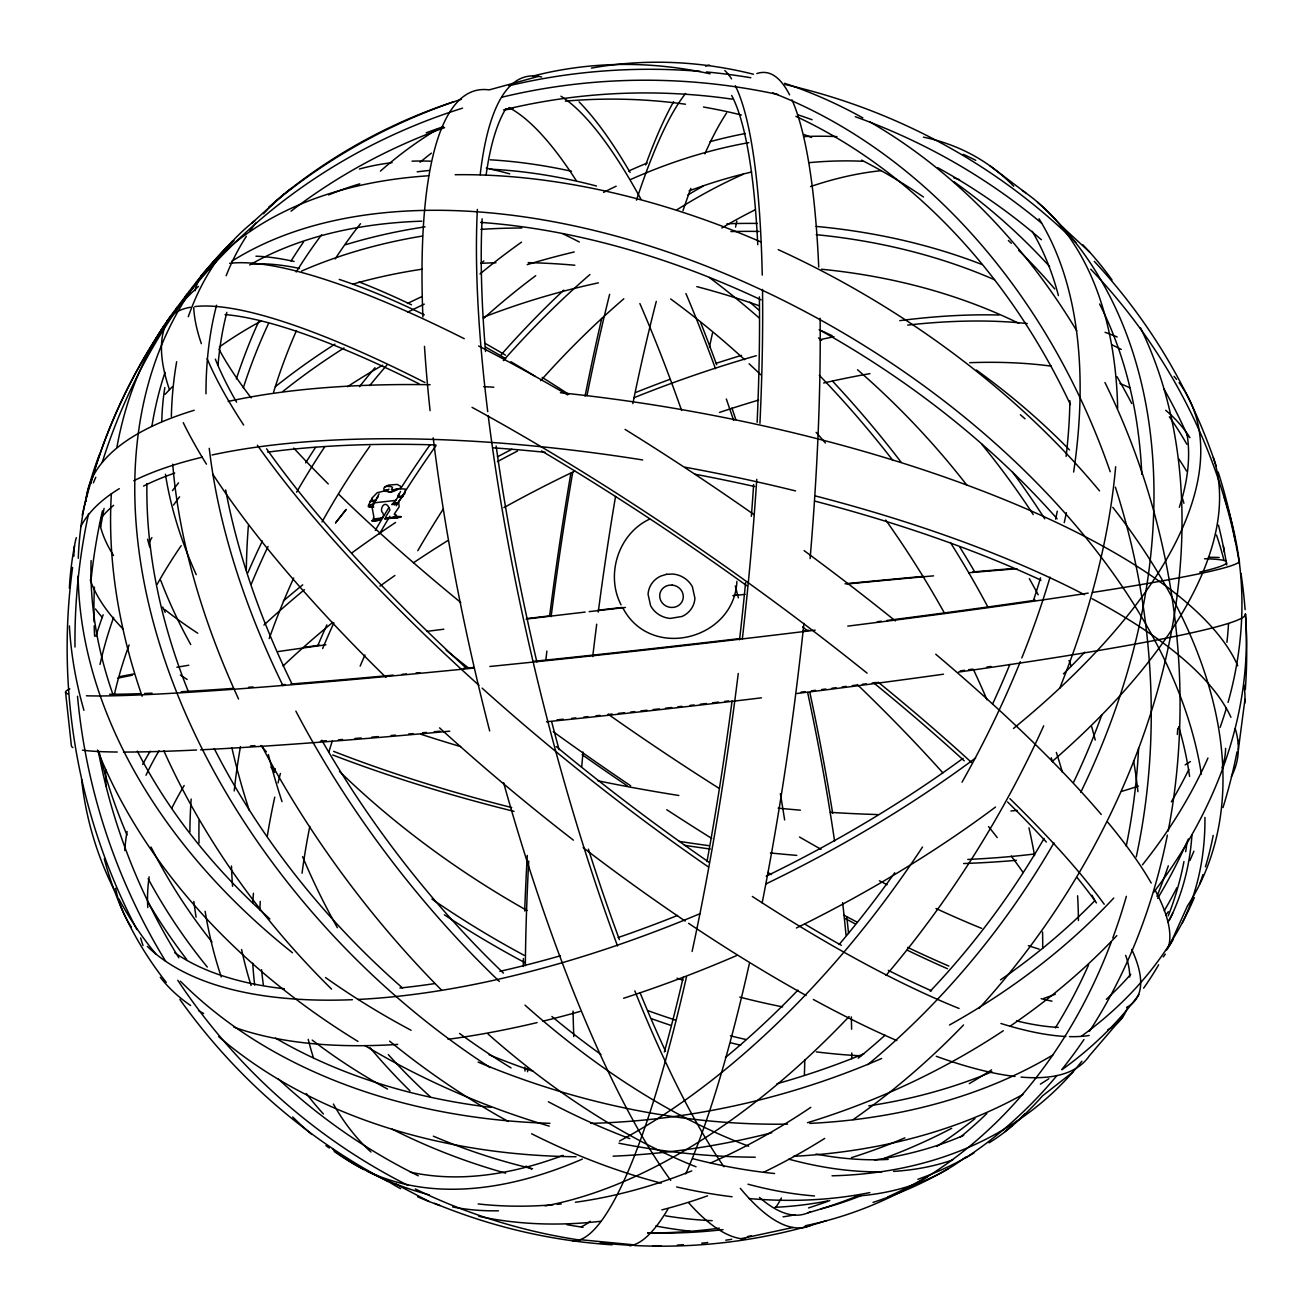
<?xml version="1.0" encoding="UTF-8"?>
<svg xmlns="http://www.w3.org/2000/svg" width="1311" height="1311" viewBox="0 0 1311 1311"><rect width="100%" height="100%" fill="white"/><g stroke="black" fill="none" stroke-linecap="round" stroke-linejoin="round"><path stroke-width="1.5" d="M368.883 505.128L373.045 504.309L368.489 505.227L372.013 498.459M385.073 490.56L390.645 492.035L397.479 488.642M403.952 494.378L397.069 503.866M379.059 493.919C376.896 497.148 372.783 507.603 372.603 505.636M395.512 504.407L398.216 502.719M1238.321 749.974L1244.958 699.337M396.283 502.834C385.86 507.357 396.201 503.44 399.822 492.805L400.576 491.412M736.897 581.396C734.307 639.866 650.371 661.186 622.774 607.73M709.464 346.956L712.512 332.961M735.553 227.114L736.864 221.117M397.167 517.894L384.516 518.73L400.953 516.567M398.954 493.772L397.839 496.017M395.594 503.309L394.136 504.882L397.364 502.785M403.198 494.804L404.722 493.952L405.46 489.101L398.364 488.659L397.479 489.609A23.303 6.129 -10.7 0 1 390.563 492.346L384.139 490.773M381.37 518.058C379.469 520.746 374.569 522.024 372.029 520.778C375.274 516.305 386.663 521.106 382.632 512.519L381.763 511.782C380.272 506.964 385.565 499.933 389.236 508.16L389.924 510.028L385.909 516.468C384.697 519.009 395.873 517.73 396.184 514.912L394.201 514.256L399.167 506.833L398.642 501.867M1169.822 945.018L1187.455 905.967A586.164 354.167 30.5 0 0 1112.793 507.324M368.833 505.292L368.211 506.505L369.702 507.242M398.495 488.724C383.615 492.084 398.741 486.791 388.711 486.463C382.468 485.25 381.747 492.789 388.99 489.183M1123.035 1016.533L1089.228 1055.961A589.835 155.091 39.1 0 1 1021.072 1077.101M375.323 500.736L378.355 496.525M251.532 223.345L284.618 193.602M373.75 506.996L372.75 506.652M1072.857 1072.07L1042.474 1095.898A586.263 409.507 45.1 0 1 1015.55 1122.708M649.65 519.123C618.53 533.528 605.321 574.546 621.037 604.797M398.61 517.288L384.828 518.484M379.731 519.32L380.993 518.795M397.839 496.64L403.329 495.869M397.708 497.311L402.69 496.787M370.39 500.72L375.847 500.081M370.095 501.572L375.093 501.031M379.666 519.615L380.829 518.615M538.526 76.366L489.118 89.902A590.524 137.901 76.4 0 0 422.912 316.967M374.454 519.025L373.176 518.271L373.963 517.55L372.078 507.226L369.178 506.669M399.462 488.675L401.117 487.299L400.691 486.332L397.217 484.415L388.417 485.119L384.86 486.84M379.698 519.73L371.963 520.926M379.584 519.975L377.273 520.221M387.827 490.15L377.191 492.707L371.963 498.147L372.144 499.311M740.977 1238.698L793.008 1227.489M397.741 517.812L401.297 516.796L395.529 516.157M396.332 500.343L373.209 502.949M373.864 520.647L372.308 520.631M373.34 507.111L370.489 506.587M580.216 1239.682L633.819 1244.827M395.447 1183.866L429.025 1201.482M990.034 165.874L1025.726 192.881M1062.271 226.77L1089.687 252.154M65.55 692.11L71.368 745.582A590.704 29.629 -6.4 0 0 72.875 747.565M1034.51 853.985A578.413 182.393 10.5 0 1 967.764 859.459M796.793 855.395A578.413 182.393 10.5 0 1 770.393 852.969M709.202 845.71A578.413 182.393 10.5 0 1 679.377 841.4M511.716 807.543A578.413 182.393 10.5 0 1 333.617 751.367M187.194 679.475A578.413 182.393 10.5 0 1 180.377 675.067M123.316 629.264A578.413 182.393 10.5 0 1 90.262 579.872M100.636 518.55A578.413 182.393 10.5 0 1 113.647 505.309M143.538 486.07A578.413 182.393 10.5 0 1 174.707 473.074M267.706 452.164A578.413 182.393 10.5 0 1 435.793 444.921M493.69 447.87A578.413 182.393 10.5 0 1 545.392 452.344M694.879 474.189A578.413 182.393 10.5 0 1 754.694 486.545M815.409 501.261A578.413 182.393 10.5 0 1 1041 580.199M1225.605 748.335A578.413 182.393 10.5 0 1 1221.885 767.984M1016.435 860.295A591.146 186.457 10.5 0 1 963.585 863.539M710.333 849.036A591.146 186.457 10.5 0 1 684.408 845.3M514.027 811.378A591.146 186.457 10.5 0 1 332.699 754.956M102.356 617.53A591.146 186.457 10.5 0 1 95.457 608.96M73.957 556.11A591.146 186.457 10.5 0 1 76.317 537.657M80.659 526.809A591.146 186.457 10.5 0 1 119.268 488.675M133.722 480.76A591.146 186.457 10.5 0 1 202.238 457.195M212.021 454.983A591.146 186.457 10.5 0 1 642.669 459.948M685.063 467.208A591.146 186.457 10.5 0 1 795.548 490.92M815.704 496.017A591.146 186.457 10.5 0 1 1084.476 594.702M1092.096 598.717A591.146 186.457 10.5 0 1 1230.947 717.314M1235.224 728.572A591.146 186.457 10.5 0 1 1231.373 776.604M85.936 501.474A588.442 191.898 10.5 0 1 194.192 410.277M228.163 401.445A588.442 191.898 10.5 0 1 430.09 384.713M483.612 386.63A588.442 191.898 10.5 0 1 493.821 387.22M560.42 392.726A588.442 191.898 10.5 0 1 1237.764 665.808M1243.778 684.866A588.442 191.898 10.5 0 1 1244.745 703.237M1190.404 761.544A575.758 187.702 10.5 0 1 1185.144 764.87M1138.374 786.076A575.758 187.702 10.5 0 1 1121.528 791.402M1017.156 810.395A575.758 187.702 10.5 0 1 1010.928 811.001M877.42 814.557A575.758 187.702 10.5 0 1 830.355 812.361M800.398 810.165A575.758 187.702 10.5 0 1 778.128 808.15M678.836 795.482A575.758 187.702 10.5 0 1 597.898 780.782M460.62 746.582A575.758 187.702 10.5 0 1 420.847 734.226M197.748 633.229A575.758 187.702 10.5 0 1 164.76 609.517M113.516 555.503A575.758 187.702 10.5 0 1 99.554 522.712M591.376 68.106A585.148 463.324 76.1 0 1 753.464 74.235M784.617 83.314A585.148 463.324 76.1 0 1 862.835 117.892M869.783 121.841A585.148 463.324 76.1 0 1 1076.757 330.831M1104.96 382.501A585.148 463.324 76.1 0 1 1168.167 831.076M1167.38 835.14A585.148 463.324 76.1 0 1 1089.425 1031.331M1083.968 1039.541A585.148 463.324 76.1 0 1 1062.205 1069.071M1056.961 1075.495A585.148 463.324 76.1 0 1 965.699 1157.859M948.246 1168.724A585.148 463.324 76.1 0 1 873.028 1202.384M689.979 1231.127A590.884 465.274 76.2 0 1 655.811 1225.982M410.015 1090.883A590.884 465.274 76.2 0 1 370.046 1047.735M236.341 378.928A590.884 465.274 76.2 0 1 258.595 321.752M291.058 261.004A590.884 465.274 76.2 0 1 303.513 242.027M532.971 76.038A590.884 465.274 76.2 0 1 710.103 73.826M772.621 92.819A590.884 465.274 76.2 0 1 1110.22 471.731M1115.382 487.168A590.884 465.274 76.2 0 1 1136.26 856.853M1126.378 896.314A590.884 465.274 76.2 0 1 1112.76 938.053M1111.302 941.953A590.884 465.274 76.2 0 1 805.331 1225.736M827.438 1200.991A572.645 453.36 76.1 0 1 775.047 1207.3M337.386 927.713A572.645 453.36 76.1 0 1 302.595 856.706M282.012 801.627A572.645 453.36 76.1 0 1 268.345 754.562M246.321 570.056A572.645 453.36 76.1 0 1 248.402 525.531M273.54 392.268A572.645 453.36 76.1 0 1 296.483 330.601M335.19 258.906A572.645 453.36 76.1 0 1 360.509 223.706M420.143 162.22A572.645 453.36 76.1 0 1 431.385 153.141M795.154 1214.773A578.266 455.278 76.2 0 1 783.06 1216.837M712.217 1220.672A578.266 455.278 76.2 0 1 665.48 1215.805M531.463 1169.019A578.266 455.278 76.2 0 1 526.088 1166.053M430.5 1096.979A578.266 455.278 76.2 0 1 388.318 1054.601M249.303 810.493A578.266 455.278 76.2 0 1 231.867 747.844M243.305 387.827A578.266 455.278 76.2 0 1 268.542 323.473M296.22 272.016A578.266 455.278 76.2 0 1 321.621 234.784M380.436 171.102A578.266 455.278 76.2 0 1 437.579 129.166M795.892 116.368A578.266 455.278 76.2 0 1 1070.431 404.591M1138.603 748.319A578.266 455.278 76.2 0 1 1126.215 846.136M1088.654 964.699A578.266 455.278 76.2 0 1 1055.339 1027.906M986.855 1113.498A578.266 455.278 76.2 0 1 960.062 1137.342M860.95 1195.73A578.266 455.278 76.2 0 1 821.03 1208.906M860.934 1055.83A578.102 344.924 30.6 0 1 816.36 1051.897M746.09 1039.541A578.102 344.924 30.6 0 1 730.391 1035.805M675.116 1019.974A578.102 344.924 30.6 0 1 647.765 1010.584M524.269 955.375A578.102 344.924 30.6 0 1 431.925 899.035M266.362 751.793A578.102 344.924 30.6 0 1 261.036 745.517M190.734 644.537A578.102 344.924 30.6 0 1 160.745 580.396M149.7 547.015A578.102 344.924 30.6 0 1 147.569 539.198M249.664 264.969A578.102 344.924 30.6 0 1 421.847 221.166M480.58 222.395A578.102 344.924 30.6 0 1 761.085 299.875M819.457 329.864A578.102 344.924 30.6 0 1 1057.158 518.828M1178.704 726.655A578.102 344.924 30.6 0 1 1189.585 776.407M1191.945 834.927A578.102 344.924 30.6 0 1 1169.314 920.24M1172.952 940.053A590.769 352.561 30.6 0 1 1166.511 950.016M740.649 1045.211A590.769 352.561 30.6 0 1 730.784 1042.802M671.33 1025.513A590.769 352.561 30.6 0 1 651.698 1018.762M525.449 962.946A590.769 352.561 30.6 0 1 444.363 914.799M275.064 771.737A590.769 352.561 30.6 0 1 270.918 767.181M165.186 612.352A590.769 352.561 30.6 0 1 162.728 607.075M151.486 346.776A590.769 352.561 30.6 0 1 198.453 286.421M231.703 261.315A590.769 352.561 30.6 0 1 804.397 311.231A590.769 352.561 30.6 0 1 1201.368 774.129M1204.94 817.409A590.769 352.561 30.6 0 1 1182.424 922.665M195.798 282.766A586.164 354.167 30.5 0 1 428.631 175.772M455.163 174.724A586.164 354.167 30.5 0 1 761.363 242.142M778.259 249.664A586.164 354.167 30.5 0 1 1099.503 490.855M1168.33 911.686A573.595 346.497 30.5 0 1 1165.889 914.914M1055.371 994.197A573.595 346.497 30.5 0 1 1043.671 998.441M782.618 1006.881A573.595 346.497 30.5 0 1 739.765 997.097M682.884 980.169A573.595 346.497 30.5 0 1 677.05 978.186M527.006 910.49A573.595 346.497 30.5 0 1 339.451 771.376M196.24 574.66A573.595 346.497 30.5 0 1 165.432 474.303M161.777 421.585A573.595 346.497 30.5 0 1 164.842 387.548M1082.689 244.633A586.492 417.75 -55 0 1 1112.023 279.98M1140.521 327.897A586.492 417.75 -55 0 1 978.956 1008.552M963.552 1024.973A586.492 417.75 -55 0 1 853.068 1119.66M824.734 1138.407A586.492 417.75 -55 0 1 763.559 1172.296M707.579 1195.829A586.492 417.75 -55 0 1 661.858 1209.873M600.471 1221.311A586.492 417.75 -55 0 1 478.81 1216.329M440.037 1205.546A586.492 417.75 -55 0 1 417.635 1196.779M1037.509 202.238A591.425 417.635 -54.9 0 1 1080.772 792.286M1053.946 842.858A591.425 417.635 -54.9 0 1 867.784 1064.63M810.788 1107.353A591.425 417.635 -54.9 0 1 710.529 1163.021M691.749 1170.903A591.425 417.635 -54.9 0 1 575.431 1202.253M561.239 1203.973A591.425 417.635 -54.9 0 1 557.208 1204.367M553.193 1204.727A591.425 417.635 -54.9 0 1 478.154 1203.94M429.418 1194.911A591.425 417.635 -54.9 0 1 367.391 1171.297M363.77 1169.412A591.425 417.635 -54.9 0 1 334.174 1151.484M329.225 1147.994A591.425 417.635 -54.9 0 1 325.964 1145.617M311.789 1134.441A591.425 417.635 -54.9 0 1 292.73 1116.988M196.093 917.126A591.425 417.635 -54.9 0 1 193.831 901.411M189.866 832.01A591.425 417.635 -54.9 0 1 191.144 799.022M247.861 572.809A591.425 417.635 -54.9 0 1 262.38 541.033M305.643 462.865A591.425 417.635 -54.9 0 1 315.558 447.412M359.493 386.663A591.425 417.635 -54.9 0 1 374.995 367.719M480.711 263.495A591.425 417.635 -54.9 0 1 483.874 260.938M628.674 171.004A591.425 417.635 -54.9 0 1 647.224 163.039M709.988 141.686A591.425 417.635 -54.9 0 1 745.287 133.525M963.175 154.305A591.425 417.635 -54.9 0 1 975.761 160.335M323.424 1113.973A573.923 408.721 -55 0 1 306.299 1093.571M251.056 985.446A573.923 408.721 -55 0 1 241.585 949.525M232.571 886.302A573.923 408.721 -55 0 1 231.473 865.965M234.227 790.959A573.923 408.721 -55 0 1 240.47 746.598M269.23 638.572A573.923 408.721 -55 0 1 293.697 578.02M322.031 521.958A573.923 408.721 -55 0 1 369.964 446.133M483.497 318.557A573.923 408.721 -55 0 1 535.724 275.671M689.094 190.882A573.923 408.721 -55 0 1 751.613 172.02M809.395 162.63A573.923 408.721 -55 0 1 862.654 161.253M953.769 177.772A573.923 408.721 -55 0 1 959.505 179.754M1099.618 304.037A578.757 408.606 -54.9 0 1 1141.799 474.303M1101.928 714.61A578.757 408.606 -54.9 0 1 1073.545 782.372M1044.064 838.45A578.757 408.606 -54.9 0 1 930.22 991.198M884.991 1035.264A578.757 408.606 -54.9 0 1 858.263 1058.157M221.28 976.957A578.757 408.606 -54.9 0 1 205.139 911.309M199.026 843.055A578.757 408.606 -54.9 0 1 199.043 820.342M251.351 584.001A578.757 408.606 -54.9 0 1 268.067 546.474M296.581 492.215A578.757 408.606 -54.9 0 1 324.817 446.69M369.669 385.663A578.757 408.606 -54.9 0 1 386.86 365.13M480.023 273.917A578.757 408.606 -54.9 0 1 521.532 242.142M603.568 192.389A578.757 408.606 -54.9 0 1 616.17 186.178M630.558 179.525A578.757 408.606 -54.9 0 1 748.81 142.653M804.233 136.557A578.757 408.606 -54.9 0 1 836.926 136.606M1245.45 614.203A590.704 29.629 -6.4 0 1 958.472 672.084M943.478 674.198A590.704 29.629 -6.4 0 1 796.99 693.486M761.478 697.829A590.704 29.629 -6.4 0 1 546.523 721.771M449.755 731.177A590.704 29.629 -6.4 0 1 200.55 749.826M196.584 750.007A590.704 29.629 -6.4 0 1 123.447 752.055M117.269 752.022A590.704 29.629 -6.4 0 1 82.446 750.121M1239.452 560.977A590.605 22.434 -6.4 0 1 1092.456 592.457M1088.196 593.113A590.605 22.434 -6.4 0 1 847.791 626.117M815.147 630.165A590.605 22.434 -6.4 0 1 489.855 666.48M473.435 668.118A590.605 22.434 -6.4 0 1 86.395 695.78M68.172 693.994A590.605 22.434 -6.4 0 1 69.86 688.947M119.891 676.591A590.605 22.434 -6.4 0 1 133.788 673.969M304.84 647.241A590.605 22.434 -6.4 0 1 319.704 645.176M526.678 618.612A590.605 22.434 -6.4 0 1 549.145 615.941M597.914 610.238A590.605 22.434 -6.4 0 1 622.25 607.452M734.144 595.145A590.605 22.434 -6.4 0 1 738.224 594.719M845.038 583.805A590.605 22.434 -6.4 0 1 923.518 576.348M972.729 571.957A590.605 22.434 -6.4 0 1 1012.911 568.564M1208.349 557.322A590.605 22.434 -6.4 0 1 1219.132 557.47M990.903 666.447A577.954 28.989 -6.4 0 1 986.904 667.037M972.696 669.118A577.954 28.989 -6.4 0 1 968.583 669.708M964.454 670.298A577.954 28.989 -6.4 0 1 960.291 670.904M876.158 682.474A577.954 28.989 -6.4 0 1 872.208 682.998M866.26 683.785A577.954 28.989 -6.4 0 1 862.277 684.309M856.28 685.096A577.954 28.989 -6.4 0 1 852.265 685.62M846.218 686.39A577.954 28.989 -6.4 0 1 842.154 686.915M836.057 687.701A577.954 28.989 -6.4 0 1 831.977 688.226M825.832 689.012A577.954 28.989 -6.4 0 1 821.718 689.537M815.54 690.307A577.954 28.989 -6.4 0 1 811.411 690.831M805.2 691.618A577.954 28.989 -6.4 0 1 801.037 692.126M728.703 700.91A577.954 28.989 -6.4 0 1 724.672 701.385M718.608 702.106A577.954 28.989 -6.4 0 1 712.512 702.811M706.416 703.515A577.954 28.989 -6.4 0 1 700.303 704.22M694.174 704.941A577.954 28.989 -6.4 0 1 690.078 705.4M681.884 706.334A577.954 28.989 -6.4 0 1 677.787 706.809M671.625 707.498A577.954 28.989 -6.4 0 1 665.464 708.202M659.302 708.89A577.954 28.989 -6.4 0 1 653.14 709.579M646.978 710.251A577.954 28.989 -6.4 0 1 640.817 710.939M634.671 711.611A577.954 28.989 -6.4 0 1 630.575 712.07M624.446 712.725A577.954 28.989 -6.4 0 1 618.317 713.397M612.204 714.053A577.954 28.989 -6.4 0 1 608.124 714.495M600.012 715.364A577.954 28.989 -6.4 0 1 595.964 715.79M587.902 716.642A577.954 28.989 -6.4 0 1 583.887 717.068M575.873 717.904A577.954 28.989 -6.4 0 1 571.678 718.346M563.288 719.215A577.954 28.989 -6.4 0 1 556.995 719.854M440.054 731.194A577.954 28.989 -6.4 0 1 434.187 731.735M426.419 732.423A577.954 28.989 -6.4 0 1 422.568 732.767M413.014 733.619A577.954 28.989 -6.4 0 1 408.622 733.996M395.512 735.127A577.954 28.989 -6.4 0 1 391.186 735.504M378.256 736.585A577.954 28.989 -6.4 0 1 371.849 737.126M361.262 737.978A577.954 28.989 -6.4 0 1 354.986 738.486M342.564 739.47A577.954 28.989 -6.4 0 1 338.484 739.797M326.373 740.731A577.954 28.989 -6.4 0 1 320.408 741.174M254.989 745.664A577.954 28.989 -6.4 0 1 250.483 745.943M1226.703 562.861A577.856 21.943 -6.4 0 1 1199.745 572.104M1035.395 600.209A577.856 21.943 -6.4 0 1 887.006 620.464M881.205 621.217A577.856 21.943 -6.4 0 1 877.321 621.709M808.854 630.28A577.856 21.943 -6.4 0 1 802.66 631.05M740.059 638.539A577.856 21.943 -6.4 0 1 533.577 661.367M473.533 667.446A577.856 21.943 -6.4 0 1 463.373 668.463M419.848 672.658A577.856 21.943 -6.4 0 1 415.997 673.018M406.459 673.92A577.856 21.943 -6.4 0 1 402.067 674.329M393.316 675.132A577.856 21.943 -6.4 0 1 290.796 684.031M285.192 684.473A577.856 21.943 -6.4 0 1 281.488 684.768M253.154 686.948A577.856 21.943 -6.4 0 1 248.598 687.275M233.047 688.406A577.856 21.943 -6.4 0 1 181.213 691.716M151.994 693.191A577.856 21.943 -6.4 0 1 144.538 693.503M139.769 693.683A577.856 21.943 -6.4 0 1 109.616 694.289M117.548 678.197A577.856 21.943 -6.4 0 1 132.329 675.214M176.87 667.217A577.856 21.943 -6.4 0 1 188.751 665.251M278.161 651.551A577.856 21.943 -6.4 0 1 325.915 644.799M427.107 631.345A577.856 21.943 -6.4 0 1 443.823 629.214M526.137 619.071A577.856 21.943 -6.4 0 1 585.116 612.09M589.131 611.631A577.856 21.943 -6.4 0 1 625.429 607.468M732.849 595.669A577.856 21.943 -6.4 0 1 745.058 594.375M847.152 583.985A577.856 21.943 -6.4 0 1 933.579 575.857M968.747 572.76A577.856 21.943 -6.4 0 1 1016.959 568.745M1204.498 558.765A577.856 21.943 -6.4 0 1 1225.982 561.272M147.799 907.54A576.119 250.45 -25.8 0 1 149.143 876.846M171.708 808.379A576.119 250.45 -25.8 0 1 184.179 785.518M283.061 666.004A576.119 250.45 -25.8 0 1 332.748 622.397M379.944 586.132A576.119 250.45 -25.8 0 1 394.89 575.496M413.489 562.763A576.119 250.45 -25.8 0 1 447.641 540.673M503.883 507.619A576.119 250.45 -25.8 0 1 574.841 471.091M719.46 412.441A576.119 250.45 -25.8 0 1 758.61 400.084M823.619 383.009A576.119 250.45 -25.8 0 1 869.93 373.635M969.698 362.688A576.119 250.45 -25.8 0 1 1051.406 366.179M1119.922 383.5A576.119 250.45 -25.8 0 1 1129.836 387.81M1165.725 410.31A576.119 250.45 -25.8 0 1 1189.913 437.661M1213.298 457.555A588.803 256.038 -25.8 0 1 1053.192 760.609M995.508 807.052A588.803 256.038 -25.8 0 1 796.383 928.008M736.618 955.572A588.803 256.038 -25.8 0 1 623.626 998.261M579.986 1011.469A588.803 256.038 -25.8 0 1 542.885 1021.203M537.117 1022.596A588.803 256.038 -25.8 0 1 448.067 1039.312M397.725 1044.392A588.803 256.038 -25.8 0 1 233.85 1027.119M203.631 1013.518A588.803 256.038 -25.8 0 1 198.567 1010.584M190.603 1005.488A588.803 256.038 -25.8 0 1 160.286 977.285M143.014 945.526A588.803 256.038 -25.8 0 1 140.654 937.955M1179.081 382.632A591.556 251.253 -25.8 0 1 1013.469 728.474M975.613 757.955A591.556 251.253 -25.8 0 1 766.066 883.86M700.09 913.636A591.556 251.253 -25.8 0 1 358.034 999.441M352.397 999.703A591.556 251.253 -25.8 0 1 147.356 946.411M131.28 927.008A591.556 251.253 -25.8 0 1 115.597 888.301M142.67 764.411A591.556 251.253 -25.8 0 1 150.175 751.219M283.373 600.962A591.556 251.253 -25.8 0 1 302.71 584.837M497.41 456.867A591.556 251.253 -25.8 0 1 511.831 449.28M635.737 392.464A591.556 251.253 -25.8 0 1 669.757 379.403M716.314 363.262A591.556 251.253 -25.8 0 1 741.502 355.379M899.756 320.654A591.556 251.253 -25.8 0 1 999.048 315.017M1105.058 332.322A591.556 251.253 -25.8 0 1 1117.169 336.976M1174.033 376.323A591.556 251.253 -25.8 0 1 1176.606 379.436M1187.061 434.269A578.823 245.747 -25.8 0 1 1179.326 507.259M1084.82 652.124A578.823 245.747 -25.8 0 1 1063.45 673.87M963.093 758.282A578.823 245.747 -25.8 0 1 766.181 876.223M677.525 915.455A578.823 245.747 -25.8 0 1 618.104 937.545M560.239 955.817A578.823 245.747 -25.8 0 1 499.901 971.32M434.498 983.627A578.823 245.747 -25.8 0 1 399.921 988.019M284.421 988.773A578.823 245.747 -25.8 0 1 174.805 952.802M124.807 850.593A578.823 245.747 -25.8 0 1 127.085 831.567M145.98 775.243A578.823 245.747 -25.8 0 1 159.008 750.761M263.937 625.085A578.823 245.747 -25.8 0 1 304.414 589.704M351.872 552.898A578.823 245.747 -25.8 0 1 395.561 522.483M497.443 461.619A578.823 245.747 -25.8 0 1 517.468 451.05M633.787 397.79A578.823 245.747 -25.8 0 1 756.316 355.707M819.817 339.713A578.823 245.747 -25.8 0 1 833.976 336.747M907.704 325.079A578.823 245.747 -25.8 0 1 1027.25 323.555M1111.875 344.859A578.823 245.747 -25.8 0 1 1121.282 349.431M1051.996 1001.178A578.544 115.597 35.1 0 1 1041.131 998.654M948.853 966.076A578.544 115.597 35.1 0 1 907.638 947.378M856.87 922.01A578.544 115.597 35.1 0 1 843.874 915.144M771.409 874.568A578.544 115.597 35.1 0 1 767.804 872.454M711.758 838.45A578.544 115.597 35.1 0 1 666.758 809.723M630.657 785.781A578.544 115.597 35.1 0 1 553.275 731.735M468.338 667.856A578.544 115.597 35.1 0 1 446.133 650.272M225.05 314.591A578.544 115.597 35.1 0 1 419.012 383.795M541.525 450.918A578.544 115.597 35.1 0 1 746.844 585.771M802.545 626.953A578.544 115.597 35.1 0 1 807.56 630.771M874.306 683.375A578.544 115.597 35.1 0 1 964.24 760.822M1007.585 801.955A578.544 115.597 35.1 0 1 1046.358 842.055M1077.298 877.78A578.544 115.597 35.1 0 1 1096.488 902.918M1125.674 955.342A578.544 115.597 35.1 0 1 1129.689 977.023M1131.737 949.426A591.294 118.187 35.1 0 1 1126.624 1007.356M947.509 968.747A591.294 118.187 35.1 0 1 907.13 950.114M855.083 923.796A591.294 118.187 35.1 0 1 844.579 918.208M627.117 785.748A591.294 118.187 35.1 0 1 582.1 754.677M166.644 322.162A591.294 118.187 35.1 0 1 190.374 307.249M194.864 306.577A591.294 118.187 35.1 0 1 424.944 382.533M472.042 407.344A591.294 118.187 35.1 0 1 867.079 673.149M878.173 682.146A591.294 118.187 35.1 0 1 971.549 762.478M1009.896 798.661A591.294 118.187 35.1 0 1 1104.206 904.229M201.337 275.752A589.426 124.611 35.1 0 1 210.924 268.411M229.638 263.314A589.426 124.611 35.1 0 1 464.258 338.697M478.597 345.989A589.426 124.611 35.1 0 1 567.712 394.939M625.068 429.402A589.426 124.611 35.1 0 1 754.218 514.764M804.102 550.636A589.426 124.611 35.1 0 1 895.38 620.922M935.743 654.222A589.426 124.611 35.1 0 1 1101.256 814.459M1107.861 822.325A589.426 124.611 35.1 0 1 1151.222 883.04M1155.253 890.333A589.426 124.611 35.1 0 1 1168.248 947.706M1165.266 954.129A589.426 124.611 35.1 0 1 1163.234 956.915M1039.131 949.131A576.709 121.874 35.1 0 1 1028.316 945.673M981.644 928.368A576.709 121.874 35.1 0 1 935.988 908.49M887.088 884.712A576.709 121.874 35.1 0 1 879.402 880.779M821.079 849.315A576.709 121.874 35.1 0 1 799.497 837.008M719.034 788.304A576.709 121.874 35.1 0 1 608.238 714.282M460.784 602.519A576.709 121.874 35.1 0 1 338.713 494.231M328.258 483.939A576.709 121.874 35.1 0 1 293.746 448.083M251.188 397.921A576.709 121.874 35.1 0 1 218.953 349.136M1188.323 838.991A569.859 538.952 12.1 0 1 1157.646 898.396M991.542 1069.858A569.859 538.952 12.1 0 1 969.271 1083.64M387.532 1089.064A569.859 538.952 12.1 0 1 312.198 1040.098M211.989 941.986A569.859 538.952 12.1 0 1 151.044 847.07M94.605 636.179A569.859 538.952 12.1 0 1 94.179 625.953M94.064 621.856A569.859 538.952 12.1 0 1 94.425 587.131M100.75 526.596A569.859 538.952 12.1 0 1 104.077 508.455M1223.392 546.146A569.859 538.952 12.1 0 1 1224.392 552.16M185.277 296.532A582.231 550.669 12.1 0 1 196.339 282.127M206.597 269.607A582.231 550.669 12.1 0 1 232.719 240.88M268.821 207.105A582.231 550.669 12.1 0 1 461.374 99.259M508.783 85.805A582.231 550.669 12.1 0 1 700.221 71.4M706.35 71.941A582.231 550.669 12.1 0 1 750.826 77.742M785.043 84.478A582.231 550.669 12.1 0 1 1075.823 242.355M1094.324 261.381A582.231 550.669 12.1 0 1 1216.247 466.159M1218.148 471.976A582.231 550.669 12.1 0 1 1235.29 541.082M951.72 1128.296A589.049 556.454 12.1 0 1 884.564 1158.187M505.62 1173.148A589.049 556.454 12.1 0 1 392.186 1129.164M186.654 959.423A589.049 556.454 12.1 0 1 147.93 902.034M90.721 483.759A589.049 556.454 12.1 0 1 462.537 108.141M502.08 97.161A589.049 556.454 12.1 0 1 778.128 94.572M855.28 116.712A589.049 556.454 12.1 0 1 1041.59 223.165M1090.719 269.197A589.049 556.454 12.1 0 1 1239.436 563.402M1241.009 573.448A589.049 556.454 12.1 0 1 1245.106 609.664M1245.401 613.745A589.049 556.454 12.1 0 1 1245.319 689.553M1239.206 739.912A589.049 556.454 12.1 0 1 1238.518 743.861M1237.01 751.875A589.049 556.454 12.1 0 1 1222.983 807.56M1193.895 851.216A576.529 544.606 12.1 0 1 1189.88 860.524M1176.868 887.744A576.529 544.606 12.1 0 1 1164.25 910.817M904.918 1137.85A576.529 544.606 12.1 0 1 851.429 1157.646M532.545 1168.756A576.529 544.606 12.1 0 1 433.367 1136.178M207.285 967.043A576.529 544.606 12.1 0 1 148.127 878.681M127.003 834.96A576.529 544.606 12.1 0 1 99.112 752.006M291.042 211.186A576.529 544.606 12.1 0 1 444.576 127.659M503.555 109.927A576.529 544.606 12.1 0 1 732.128 99.144M937.676 167.661A576.529 544.606 12.1 0 1 1041.344 239.716M1164.053 389.154A576.529 544.606 12.1 0 1 1187.995 436.661M1218.46 525.121A576.529 544.606 12.1 0 1 1226.768 564.975M829.797 1200.597A570.809 545.72 66.7 0 1 808.51 1207.923M719.428 1228.145A570.809 545.72 66.7 0 1 648.044 1233.012M426.19 132.821A570.809 545.72 66.7 0 1 443.528 126.626M504.997 109.977A570.809 545.72 66.7 0 1 513.043 108.387M565.352 101.144A570.809 545.72 66.7 0 1 685.506 104.224M703.466 107.027A570.809 545.72 66.7 0 1 741.354 114.991M803.954 134.509A570.809 545.72 66.7 0 1 811.558 137.442M861.606 160.122A570.809 545.72 66.7 0 1 923.485 197.011M1177.786 728.392A570.809 545.72 66.7 0 1 1177.294 734.471M974.942 1118.66A570.809 545.72 66.7 0 1 936.759 1146.42M751.432 1235.781A583.215 557.601 66.7 0 1 747.516 1236.535M731.751 1239.272A583.215 557.601 66.7 0 1 725.786 1240.19M707.76 1242.517A583.215 557.601 66.7 0 1 701.713 1243.172M683.473 1244.713A583.215 557.601 66.7 0 1 677.377 1245.073M661.055 1245.745A583.215 557.601 66.7 0 1 652.894 1245.892M612.171 1244.794A583.215 557.601 66.7 0 1 434.482 1203.301M388.089 1181.637A583.215 557.601 66.7 0 1 179.853 999.424M136.901 929.515A583.215 557.601 66.7 0 1 72.597 567.417M82.216 515.059A583.215 557.601 66.7 0 1 164.678 324.964M176.313 308.429A583.215 557.601 66.7 0 1 187.276 293.926M826.618 1220.607A589.901 563.32 66.5 0 1 634.508 1245.516M630.411 1245.286A589.901 563.32 66.5 0 1 600.176 1242.746M580.167 1240.124A589.901 563.32 66.5 0 1 415.259 1188.962M407.901 1185.324A589.901 563.32 66.5 0 1 177.755 980.267M165.612 961.225A589.901 563.32 66.5 0 1 77.513 696.272M74.989 647.028A589.901 563.32 66.5 0 1 88.607 513.568M102.225 462.357A589.901 563.32 66.5 0 1 232.817 241.044M285.765 192.701A589.901 563.32 66.5 0 1 453.868 101.717M953.72 181.59A589.901 563.32 66.5 0 1 1049.587 266.51M1182.096 497.311A589.901 563.32 66.5 0 1 1183.915 503.227M927.516 1176.639A589.901 563.32 66.5 0 1 887.694 1196.959M856.542 1196.386A577.348 551.308 66.5 0 1 808.281 1212.741M723.066 1229.652A577.348 551.308 66.5 0 1 647.634 1232.93M583.051 1227.309A577.348 551.308 66.5 0 1 566.942 1224.671M418.275 1175.787A577.348 551.308 66.5 0 1 278.358 1078.969M178.837 957.767A577.348 551.308 66.5 0 1 98.259 750.793M90.885 581.56A577.348 551.308 66.5 0 1 102.455 510.848M798.612 115.04A577.348 551.308 66.5 0 1 812.099 119.743M1008.388 240.503A577.348 551.308 66.5 0 1 1011.355 243.289M1018.68 250.352A577.348 551.308 66.5 0 1 1054.781 288.994M1116.988 376.699A577.348 551.308 66.5 0 1 1131.737 403.542M1168.314 865.834A577.348 551.308 66.5 0 1 1156.974 896.265M857.345 684.588A577.102 151.683 39.1 0 1 942.855 772.835M988.543 826.585A577.102 151.683 39.1 0 1 997.229 837.582M1011.273 856.067A577.102 151.683 39.1 0 1 1023.154 872.552M1014.993 1076.478A589.835 155.091 39.1 0 1 936.251 1056.289M896.839 1040.573A589.835 155.091 39.1 0 1 813.328 999.457M806.052 995.459A589.835 155.091 39.1 0 1 688.57 923.321M685.194 921.059A589.835 155.091 39.1 0 1 583.116 847.611M573.415 840.154A589.835 155.091 39.1 0 1 439.578 727.884M385.942 677.345A589.835 155.091 39.1 0 1 212.775 474.107M206.45 464.16A589.835 155.091 39.1 0 1 183.245 422.666M169.398 389.564A589.835 155.091 39.1 0 1 169.824 317.229M1089.195 1035.477A591.294 148.651 39.1 0 1 1069.481 1036.624M1065.876 1036.493A591.294 148.651 39.1 0 1 1000.899 1023.481M959.095 1008.47A591.294 148.651 39.1 0 1 752.334 896.462M708.514 867.046A591.294 148.651 39.1 0 1 482.071 688.128M478.957 685.325A591.294 148.651 39.1 0 1 257.382 445.232M243.649 425.043A591.294 148.651 39.1 0 1 207.105 358.608M201.353 343.662A591.294 148.651 39.1 0 1 193.733 307.446M195.06 290.78A591.294 148.651 39.1 0 1 206.073 270.377M255.973 256.202A591.294 148.651 39.1 0 1 294.106 261.463M359.067 281.931A591.294 148.651 39.1 0 1 411.474 304.775M485.07 343.351A591.294 148.651 39.1 0 1 505.522 355.166M542.213 377.421A591.294 148.651 39.1 0 1 568.728 394.3M1127.821 1006.75A591.294 148.651 39.1 0 1 1107.877 1029.692M1058.272 1027.382A578.528 145.39 39.1 0 1 1016.517 1020.876M931.547 990.821A578.528 145.39 39.1 0 1 888.334 970.369M841.334 945.313A578.528 145.39 39.1 0 1 804.757 924.058M709.136 862.31A578.528 145.39 39.1 0 1 556.192 746.516M466.011 667.922A578.528 145.39 39.1 0 1 266.575 448.804M236.554 402.166A578.528 145.39 39.1 0 1 215.348 359.148M252.22 264.166A578.528 145.39 39.1 0 1 299.547 268.444M339.221 279.407A578.528 145.39 39.1 0 1 424.289 314.837M485.431 347.022A578.528 145.39 39.1 0 1 505.718 358.657M510.88 361.689A578.528 145.39 39.1 0 1 535.216 376.355M1091.965 895.282A578.528 145.39 39.1 0 1 1095.357 901.526M818.506 337.927A573.694 400.642 45.1 0 1 821.653 340.352M857.541 369.768A573.694 400.642 45.1 0 1 966.961 485.283M1029.332 578.675A573.694 400.642 45.1 0 1 1038.197 594.801M1068.989 660.482A573.694 400.642 45.1 0 1 1071.284 666.234M1091.604 726.441A573.694 400.642 45.1 0 1 1095.242 740.076M1012.469 1125.362A586.263 409.507 45.1 0 1 1004.587 1131.786M974.171 1152.795A586.263 409.507 45.1 0 1 917.847 1179.31M869.848 1192.584A586.263 409.507 45.1 0 1 748.761 1198.516M732.062 1196.763A586.263 409.507 45.1 0 1 676.64 1186.947M661.17 1183.145A586.263 409.507 45.1 0 1 531.61 1133.753M508.34 1121.495A586.263 409.507 45.1 0 1 389.596 1041.147M331.585 989.117A586.263 409.507 45.1 0 1 163.777 750.646M142.129 696.272A586.263 409.507 45.1 0 1 111.369 493.755M116.908 447.28A586.263 409.507 45.1 0 1 168.185 319.622M170.414 316.443A586.263 409.507 45.1 0 1 177.477 306.872M1081.886 1061.222A590.95 408.885 45.1 0 1 832.026 1175.803M774.539 1173.525A590.95 408.885 45.1 0 1 692.667 1158.645M629.804 1138.636A590.95 408.885 45.1 0 1 548.342 1101.764M490.167 1067.564A590.95 408.885 45.1 0 1 233.997 240.716M490.216 159.811A590.95 408.885 45.1 0 1 571.514 171.266M1012.518 472.058A590.95 408.885 45.1 0 1 1044.72 518.812M963.749 1135.31A578.282 400.035 45.1 0 1 874.584 1159.924M511.061 1067.924A578.282 400.035 45.1 0 1 459.538 1033.461M402.608 988.035A578.282 400.035 45.1 0 1 214.267 748.63M188.014 690.766A578.282 400.035 45.1 0 1 146.914 483.546M151.863 426.452A578.282 400.035 45.1 0 1 165.022 372.34M328.7 194.897A578.282 400.035 45.1 0 1 359.771 183.851M417.177 171.823A578.282 400.035 45.1 0 1 429.352 170.463M489.626 169.152A578.282 400.035 45.1 0 1 596.505 186.031M981.644 444.101A578.282 400.035 45.1 0 1 1033.215 514.535M1133.573 760.724A578.282 400.035 45.1 0 1 1137.915 791.664M1194.305 897.593A590.573 425.534 21.9 0 1 1081.378 1036.231M1053.028 1054.863A590.573 425.534 21.9 0 1 809.756 1123.412M787.55 1124.133A590.573 425.534 21.9 0 1 478.105 1062.074M411.08 1030.266A590.573 425.534 21.9 0 1 325.538 977.564M292.468 952.736A590.573 425.534 21.9 0 1 78.119 576.086M78.283 558.273A590.573 425.534 21.9 0 1 99.489 454.507M345.662 244.698A590.573 425.534 21.9 0 1 425.043 226.852M976.318 369.997A590.573 425.534 21.9 0 1 1069.514 449.902M1213.183 835.418A590.573 425.534 21.9 0 1 1205.432 866.833M1202.957 874.617A590.573 425.534 21.9 0 1 1199.581 884.253M1158.645 964.798A585.722 425.665 21.9 0 1 1143.618 988.183M1138.931 994.639A585.722 425.665 21.9 0 1 1061.861 1069.776M1048.833 1078.724A585.722 425.665 21.9 0 1 1040.393 1084.131M1022.891 1094.456A585.722 425.665 21.9 0 1 793.516 1156.318M755.251 1157.203A585.722 425.665 21.9 0 1 618.956 1143.225M549.227 1126.116A585.722 425.665 21.9 0 1 364.819 1045.555M357.985 1041.426A585.722 425.665 21.9 0 1 97.489 750.023M83.937 710.316A585.722 425.665 21.9 0 1 69.401 625.937M69.368 588.246A585.722 425.665 21.9 0 1 74.498 545.818M93.392 482.809A585.722 425.665 21.9 0 1 95.801 477.237M1172.722 913.341A577.905 416.341 21.9 0 1 1167.822 922.338M1130.754 974.302A577.905 416.341 21.9 0 1 1106.32 999.326M991.903 1071.775A577.905 416.341 21.9 0 1 868.783 1105.861M533.167 1071.3A577.905 416.341 21.9 0 1 489.15 1054.765M269.886 918.945A577.905 416.341 21.9 0 1 137.344 751.088M112.975 694.568A577.905 416.341 21.9 0 1 91.098 560.567M301.645 271.033A577.905 416.341 21.9 0 1 422.453 236.046M480.94 229.376A577.905 416.341 21.9 0 1 521.811 227.999M1020.4 414.768A577.905 416.341 21.9 0 1 1025.038 418.815M165.186 394.25A573.169 416.456 21.9 0 1 172.2 386.925M219.379 346.956A573.169 416.456 21.9 0 1 261.053 321.113M352.708 284.159A573.169 416.456 21.9 0 1 422.06 269.197M481.465 263.298A573.169 416.456 21.9 0 1 495.968 262.741M528.218 262.642A573.169 416.456 21.9 0 1 574.841 265.232M696.796 286.617A573.169 416.456 21.9 0 1 758.938 305.676M819.178 329.749A573.169 416.456 21.9 0 1 832.174 335.714M1186.832 843.71A573.169 416.456 21.9 0 1 1185.668 851.708M1183.948 861.573A573.169 416.456 21.9 0 1 1168.216 915.93M370.947 1152.008A575.578 312.575 -57.8 0 1 333.387 1104.042M313.427 1057.698A575.578 312.575 -57.8 0 1 308.216 1039.361M302.054 873.224A575.578 312.575 -57.8 0 1 309.822 826.438M328.75 752.35A575.578 312.575 -57.8 0 1 332.404 740.715M360.148 666.152A575.578 312.575 -57.8 0 1 364.933 654.976M417.799 550.718A575.578 312.575 -57.8 0 1 443.397 508.832M540.689 380.665A575.578 312.575 -57.8 0 1 623.823 298.793M721.82 227.95A575.578 312.575 -57.8 0 1 754.841 209.973M810.526 186.572A575.578 312.575 -57.8 0 1 881.172 170.659M1022.4 190.57A588.229 319.523 -57.8 0 1 1117.677 408.327M1115.645 466.732A588.229 319.523 -57.8 0 1 1059.714 688.242M1043.687 725.819A588.229 319.523 -57.8 0 1 885.957 975.482M849.118 1016.533A588.229 319.523 -57.8 0 1 545.163 1205.923M498.475 1210.807A588.229 319.523 -57.8 0 1 452.656 1206.956M400.658 1188.7A588.229 319.523 -57.8 0 1 387.089 1180.637M923.468 137.147A591.966 316.41 -57.7 0 1 1013.714 186.26M1039 218.757A591.966 316.41 -57.7 0 1 1073.643 472.026M1066.384 512.699A591.966 316.41 -57.7 0 1 1064.237 522.63M1050.045 577.151A591.966 316.41 -57.7 0 1 1021.81 657.925M1020.302 661.694A591.966 316.41 -57.7 0 1 962.012 782.225M922.518 847.021A591.966 316.41 -57.7 0 1 619.48 1141.062M582.346 1159.088A591.966 316.41 -57.7 0 1 332.519 1148.993M254.695 985.2A591.966 316.41 -57.7 0 1 252.728 963.208M252.761 902.935A591.966 316.41 -57.7 0 1 253.433 893.25M274.212 772.54A591.966 316.41 -57.7 0 1 275.228 768.688M317.934 645.291A591.966 316.41 -57.7 0 1 326.849 624.921M375.307 530.431A591.966 316.41 -57.7 0 1 388.728 507.767M400.592 488.708A591.966 316.41 -57.7 0 1 430.074 444.773M501.195 354.707A591.966 316.41 -57.7 0 1 563.746 290.141M687.898 194.962A591.966 316.41 -57.7 0 1 703.351 185.998M1032.216 231.31A579.233 309.511 -57.7 0 1 1058.403 295.565M1069.907 400.74A579.233 309.511 -57.7 0 1 1066.105 456.441M1057.272 511.175A579.233 309.511 -57.7 0 1 1055.617 519.123M1040.557 577.807A579.233 309.511 -57.7 0 1 1033.527 600.307M1009.88 664.398A579.233 309.511 -57.7 0 1 992.542 704.089M894.725 872.749A579.233 309.511 -57.7 0 1 839.204 944.412M797.94 990.116A579.233 309.511 -57.7 0 1 725.475 1057.485M563.107 1155.368A579.233 309.511 -57.7 0 1 410.277 1172.116M263.413 985.348A579.233 309.511 -57.7 0 1 261.561 969.698M259.873 909.883A579.233 309.511 -57.7 0 1 260.233 901.394M267.313 836.057A579.233 309.511 -57.7 0 1 274.769 797.154M278.03 782.962A579.233 309.511 -57.7 0 1 280.39 773.474M322.637 648.535A579.233 309.511 -57.7 0 1 333.912 622.741M379.485 533.938A579.233 309.511 -57.7 0 1 389.826 516.288M396.233 505.751A579.233 309.511 -57.7 0 1 435.973 445.707M503.358 360.623A579.233 309.511 -57.7 0 1 589.95 274.523M676.853 209.826A579.233 309.511 -57.7 0 1 743.058 174.314M1228.522 623.675A578.02 428.123 -15.4 0 1 1226.916 642.324M1188.848 769.442A578.02 428.123 -15.4 0 1 1171.346 801.808M1094.636 900.87A578.02 428.123 -15.4 0 1 1000.506 979.874M864.146 1053.667A578.02 428.123 -15.4 0 1 776.981 1083.722M491.051 1107.385A578.02 428.123 -15.4 0 1 275.556 1038.132M100.013 664.464A578.02 428.123 -15.4 0 1 113.631 617.366M148.766 542.869A578.02 428.123 -15.4 0 1 151.912 537.625M173.478 505.096A578.02 428.123 -15.4 0 1 179.591 496.803M282.979 391.366A578.02 428.123 -15.4 0 1 344.006 347.989M407.721 312.133A578.02 428.123 -15.4 0 1 424.272 304.136M527.186 264.658A578.02 428.123 -15.4 0 1 574.251 251.958M730.85 231.572A578.02 428.123 -15.4 0 1 758.987 231.441M816.196 234.669A578.02 428.123 -15.4 0 1 994.574 279.751M1169.363 416.8A578.02 428.123 -15.4 0 1 1186.832 444.232M1224.359 497.639A590.671 437.579 -15.4 0 1 1228.046 702.417M1226.391 708.153A590.671 437.579 -15.4 0 1 1220.131 727.359M1207.955 758.02A590.671 437.579 -15.4 0 1 1142.422 864.85M1113.76 898.019A590.671 437.579 -15.4 0 1 949.508 1024.989M881.615 1058.501A590.671 437.579 -15.4 0 1 590.819 1123.363M549.948 1123.314A590.671 437.579 -15.4 0 1 180.377 981.185M155.911 954.113A590.671 437.579 -15.4 0 1 118.793 898.789M114.073 889.677A590.671 437.579 -15.4 0 1 81.577 779.373M95.932 636.245A590.671 437.579 -15.4 0 1 103.159 614.777M172.446 490.675A590.671 437.579 -15.4 0 1 178.542 482.874M275.359 386.663A590.671 437.579 -15.4 0 1 334.944 344.154M407.492 303.48A590.671 437.579 -15.4 0 1 422.109 296.515M726.982 223.755A590.671 437.579 -15.4 0 1 757.348 223.427M816.163 226.41A590.671 437.579 -15.4 0 1 982.005 264.511M1245.45 614.498A585.64 437.235 -15.5 0 1 1153.598 892.398M1116.841 935.595A585.64 437.235 -15.5 0 1 1010.207 1026.12M1003.292 1030.757A585.64 437.235 -15.5 0 1 807.51 1122.708M771.753 1132.753A585.64 437.235 -15.5 0 1 613.106 1156.171M576.021 1156.744A585.64 437.235 -15.5 0 1 218.658 1036.64M166.268 982.381A585.64 437.235 -15.5 0 1 104.306 858.803M105.929 786.01A573.104 427.796 -15.4 0 1 105.634 769.59M114.565 693.765A573.104 427.796 -15.4 0 1 129.133 644.93M157.14 584.345A573.104 427.796 -15.4 0 1 181.213 545.638M347.53 386.679A573.104 427.796 -15.4 0 1 382.648 365.179M483.333 317.278A573.104 427.796 -15.4 0 1 598.39 282.848M821.473 269.23A573.104 427.796 -15.4 0 1 1018.745 323.293M1178.835 458.948A573.104 427.796 -15.4 0 1 1186.471 470.944M1216.477 534.986A573.104 427.796 -15.4 0 1 1223.999 560.469M573.808 1036.608A578.118 101.602 -83.2 0 1 573.038 1011.092M581.773 766.411A578.118 101.602 -83.2 0 1 583.002 752.006M592.736 656.582A578.118 101.602 -83.2 0 1 596.702 624.183M598.258 612.057A578.118 101.602 -83.2 0 1 615.547 496.427M632.82 403.608A578.118 101.602 -83.2 0 1 656.287 301.415M682.982 210.629A578.118 101.602 -83.2 0 1 690.848 188.407M704.859 153.846A578.118 101.602 -83.2 0 1 726.573 113.025M756.857 73.563A590.868 103.88 -83.2 0 1 789.599 94.884M791.959 99.816A590.868 103.88 -83.2 0 1 818.736 267.083M820.112 318.245A590.868 103.88 -83.2 0 1 810.1 558.552M803.905 623.446A590.868 103.88 -83.2 0 1 762.166 902.853M749.351 963.683A590.868 103.88 -83.2 0 1 685.751 1173.853M667.955 1209.037A590.868 103.88 -83.2 0 1 629.722 1245.811M724.77 70.532A592.13 97.145 -83.1 0 1 731.522 78.889M735.291 85.674A592.13 97.145 -83.1 0 1 762.248 275.13M762.51 289.42A592.13 97.145 -83.1 0 1 759.938 423.289M756.775 479.334A592.13 97.145 -83.1 0 1 742.37 638.785M738.257 673.493A592.13 97.145 -83.1 0 1 692.11 951.458M686.522 976.744A592.13 97.145 -83.1 0 1 572.628 1240.845M525.006 1071.071A592.13 97.145 -83.1 0 1 524.81 1067.121M523.318 966.502A592.13 97.145 -83.1 0 1 523.433 958.472M524.695 911.014A592.13 97.145 -83.1 0 1 527.284 855.411M549.62 615.924A592.13 97.145 -83.1 0 1 570.842 473.418M585.067 396.119A592.13 97.145 -83.1 0 1 601.749 318.409M645.651 164.973A592.13 97.145 -83.1 0 1 673.608 101.734M705.547 66.173A592.13 97.145 -83.1 0 1 709.546 65.124M731.669 95.474A579.347 95.015 -83.1 0 1 757.774 244.682M759.38 296.876A579.347 95.015 -83.1 0 1 757.135 422.289M753.645 484.529A579.347 95.015 -83.1 0 1 751.35 516.387M745.598 582.576A579.347 95.015 -83.1 0 1 739.551 639.784M732.079 700.828A579.347 95.015 -83.1 0 1 706.99 861.606M683.228 977.301A579.347 95.015 -83.1 0 1 664.349 1051.979M590.13 1221.246A579.347 95.015 -83.1 0 1 581.33 1226.637M527.612 1071.743A579.347 95.015 -83.1 0 1 527.383 1067.891M525.334 965.715A579.347 95.015 -83.1 0 1 528.726 861.016M545.933 659.269A579.347 95.015 -83.1 0 1 546.884 651.108M551.128 616.629A579.347 95.015 -83.1 0 1 572.694 472.484M586.984 395.627A579.347 95.015 -83.1 0 1 609.631 294.336M636.458 200.173A579.347 95.015 -83.1 0 1 685.62 93.474M888.186 1159.399A578.757 316.344 52.9 0 1 815.95 1154.057M600.946 1054.454A578.757 316.344 52.9 0 1 551.898 1016.484M503.457 973.123A578.757 316.344 52.9 0 1 321.818 740.24M291.96 683.867A578.757 316.344 52.9 0 1 225.672 489.953M218.036 365.064A578.757 316.344 52.9 0 1 226.852 312.395M359.427 169.021A578.757 316.344 52.9 0 1 392.104 162.662M412.031 161.171A578.757 316.344 52.9 0 1 430.516 161.171M486.25 168.152A578.757 316.344 52.9 0 1 509.733 173.871M709.333 277.473A578.757 316.344 52.9 0 1 759.069 317.852M819.309 375.274A578.757 316.344 52.9 0 1 892.955 460.538M950.393 542.525A578.757 316.344 52.9 0 1 988.117 607.468M1051.291 757.807A578.757 316.344 52.9 0 1 1052.504 761.806M1077.593 895.774A578.757 316.344 52.9 0 1 1078.412 920.519M1024.841 1113.875A591.474 323.391 52.9 0 1 989.068 1142.815M952.704 1159.94A591.474 323.391 52.9 0 1 893.594 1171.378M881.828 1171.821A591.474 323.391 52.9 0 1 788.78 1159.153M748.647 1146.191A591.474 323.391 52.9 0 1 524.957 1005.111M499.36 981.431A591.474 323.391 52.9 0 1 295.876 711.168M282.963 685.669A591.474 323.391 52.9 0 1 209.252 448.329M205.974 393.775A591.474 323.391 52.9 0 1 216.561 305.234M226.147 275.752A591.474 323.391 52.9 0 1 246.386 236.275M249.844 231.178A591.474 323.391 52.9 0 1 255.858 223.001M263.544 213.775A591.474 323.391 52.9 0 1 290.944 188.686M749.712 302.136A591.474 323.391 52.9 0 1 759.184 310.281M832.649 381.272A591.474 323.391 52.9 0 1 901.05 462.127M959.898 547.277A591.474 323.391 52.9 0 1 974.696 571.825M1056.355 752.432A591.474 323.391 52.9 0 1 1062.402 772.228M965.715 1157.072A587.82 326.505 52.9 0 1 854.985 1196.222M814.524 1195.943A587.82 326.505 52.9 0 1 748.024 1184.21M696.059 1166.806A587.82 326.505 52.9 0 1 487.987 1033.986M441.84 990.428A587.82 326.505 52.9 0 1 261.889 746.139M238.569 699.025A587.82 326.505 52.9 0 1 172.741 464.176M171.348 416.505A587.82 326.505 52.9 0 1 176.674 361.705M188.292 316.721A587.82 326.505 52.9 0 1 254.695 220.838M562.993 233.85A575.185 319.409 52.9 0 1 579.347 242.011M670.658 298.974A575.185 319.409 52.9 0 1 744.681 359.706M749.105 363.786A575.185 319.409 52.9 0 1 760.872 374.864M816.097 432.335A575.185 319.409 52.9 0 1 825.438 443.003M885.761 520.074A575.185 319.409 52.9 0 1 944.657 613.482M973.368 669.413A575.185 319.409 52.9 0 1 986.986 699.779M1028.971 827.847A575.185 319.409 52.9 0 1 1034.576 855.608M1042.556 931.974A575.185 319.409 52.9 0 1 1042.671 948.345M810.542 1211.577A579.2 128.494 76.3 0 1 759.528 1197.451M665.529 1051.176A579.2 128.494 76.3 0 1 640.112 992.837M619.431 939.626A579.2 128.494 76.3 0 1 588.393 849.151M559.076 749.613A579.2 128.494 76.3 0 1 551.636 721.624M536.871 661.924A579.2 128.494 76.3 0 1 496.148 446.019M485.529 351.512A579.2 128.494 76.3 0 1 482.12 218.822M486.102 175.051A579.2 128.494 76.3 0 1 505.817 108.731M560.944 96.211A579.2 128.494 76.3 0 1 640.915 199.125M685.932 293.566A579.2 128.494 76.3 0 1 715.495 368.719M726.31 399.003A579.2 128.494 76.3 0 1 733.636 420.405M807.658 692.552A579.2 128.494 76.3 0 1 834.583 841.121M842.629 902.623A579.2 128.494 76.3 0 1 846.021 935.104M851.314 1016.91A579.2 128.494 76.3 0 1 851.609 1029.233M851.773 1052.979A579.2 128.494 76.3 0 1 851.708 1058.714M812.345 1224.671A591.966 131.379 76.3 0 1 740.305 1188.323M723.967 1166.757A591.966 131.379 76.3 0 1 634.835 990.919M617.53 945.968A591.966 131.379 76.3 0 1 488.2 415.554M487.725 411.638A591.966 131.379 76.3 0 1 477.368 209.416M480.187 174.724A591.966 131.379 76.3 0 1 541.672 77.021M579.085 101.881A591.966 131.379 76.3 0 1 630.083 172.429M700.631 322.506A591.966 131.379 76.3 0 1 716.642 364.737M731.931 408.082A591.966 131.379 76.3 0 1 735.832 419.684M809.887 692.618A591.966 131.379 76.3 0 1 832.665 813.328M846.84 917.192A591.966 131.379 76.3 0 1 848.545 933.465M745.254 1239.092A590.524 137.901 76.4 0 1 688.636 1202.744M670.708 1180.359A590.524 137.901 76.4 0 1 503.604 782.749M489.675 730.932A590.524 137.901 76.4 0 1 433.204 437.858M430.074 410.654A590.524 137.901 76.4 0 1 424.485 346.366M508.832 107.518A577.774 134.869 76.4 0 1 576.103 180.394M639.866 303.529A577.774 134.869 76.4 0 1 681.605 410.441M735.291 586.033A577.774 134.869 76.4 0 1 738.355 597.849M780.356 793.745A577.774 134.869 76.4 0 1 784.65 819.965M804.774 1059.616A577.774 134.869 76.4 0 1 804.397 1074.84M781.372 1197.992A577.774 134.869 76.4 0 1 775.866 1207.234M346.104 509.537L335.6 522.827L346.104 509.537M666.627 574.3L660.859 576.053A23.041 21.861 11.7 0 0 648.076 594.325L650.6 605.666A23.893 22.68 11.7 0 0 670.232 618.431L682.097 616.449A23.041 21.861 11.7 0 0 694.912 598.226L692.421 586.853A23.893 22.664 11.7 0 0 672.74 574.038L666.627 574.3M672.117 585.083L669.052 585.214A11.619 11.029 11.7 0 0 659.679 595.292L659.941 598.209A12.028 11.406 11.7 0 0 670.855 607.435L673.936 607.321A11.619 11.029 11.7 0 0 683.293 597.259L683.064 594.325A12.012 11.406 11.7 0 0 672.117 585.083"/></g></svg>
